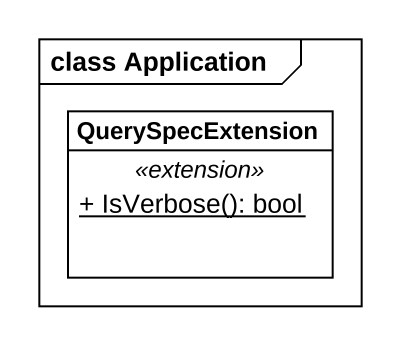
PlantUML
@startuml
mainframe class Application
hide circle
hide empty members
skinparam classAttributeIconSize 0
class QuerySpecExtension {
  .. <<extension>> ..
  {static} + IsVerbose(): bool
}
@enduml
